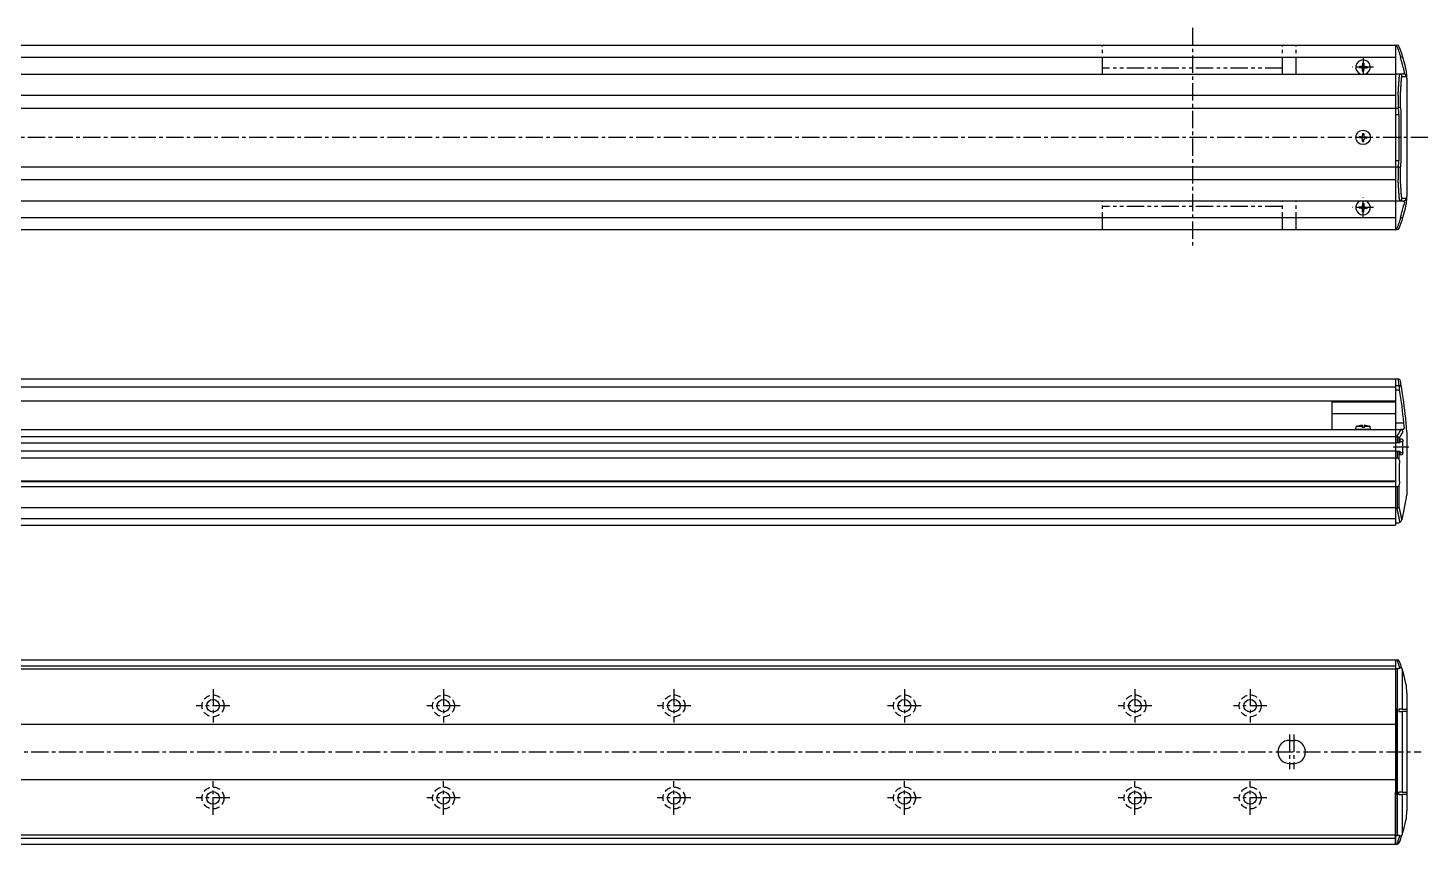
# Model space of a CAD drawing. Extents: x -241 to 1003, y 96 to 503.
# Drawn here: x 395 to 1003, y 149 to 503 of the extents above; entities that cross this region are included whole.
import ezdxf

# ---------------------------------------------------------------- set-up
doc = ezdxf.new("R2010")
doc.units = 0
for name, pattern in [('CENTER', [12, 7.5, -1.5, 1.5, -1.5]), ('CONTINOUS', [0]), ('DASHED', [4.5, 3, -1.5]), ('PHANTOM', [15, 7.5, -1.5, 1.5, -1.5, 1.5, -1.5])]:
    doc.linetypes.add(name, pattern=pattern)
doc.layers.get('0').update_dxf_attribs({"linetype": 'CONTINUOUS'})
doc.layers.add('CENTER', color=1, linetype='CENTER')

# ---------------------------------------------------------------- blocks, each defined once
blk = doc.blocks.new('DTL0004')
at = {"color": 0, "linetype": 'CONTINUOUS'}
for p, q in [((-3.15, 0), (-3.04, 1.3)), ((3.15, 0), (-3.15, 0)), ((-0.4, 1.3), (-3.04, 1.3)), ((-0.4, 1.89), (-0.4, 0.9)), ((0.4, 0.9), (-0.4, 0.9)), ((0.4, 1.89), (0.4, 0.9)), ((3.04, 1.3), (0.4, 1.3)), ((3.15, 0), (3.04, 1.3))]:
    blk.add_line(p, q, dxfattribs=at)
for start, end in [(92.87228, 112.35653), (67.64347, 87.12772)]:
    blk.add_arc((0, -6.08), 7.98, start, end, dxfattribs=at)
at = {"color": 0}
blk.add_point((0, 0), dxfattribs=at)
blk.add_point((0, 0), dxfattribs=at)

msp = doc.modelspace()

# ---------------------------------------------------------------- linework, layer by layer
at = {"color": 7, "linetype": 'CONTINOUS'}
for p, q in [((-67.56, 495.65), (988.44, 495.65)), ((988.44, 495.65), (988.44, 415.65)), ((988.44, 495.65), (989.03, 495.65)), ((989.22, 495.65), (989.03, 495.65)), ((189.44, 490.45), (988.44, 490.45)), ((972.69, 486.4), (972.69, 485.9)), ((973.44, 486.4), (972.69, 486.4)), ((974.19, 487.9), (974.19, 487.15)), ((974.19, 487.9), (974.69, 487.9)), ((974.69, 487.9), (974.69, 487.15)), ((975.44, 486.4), (976.19, 486.4)), ((976.19, 486.4), (976.19, 485.9)), ((990.83, 490.47), (990.69, 490.45)), ((991.83, 486.15), (992.04, 485.42)), ((993.02, 485.37), (992.81, 486.37)), ((-67.56, 483.15), (988.44, 483.15)), ((189.44, 483.15), (988.44, 483.15)), ((973.44, 485.9), (972.69, 485.9)), ((974.19, 484.4), (974.19, 485.15)), ((974.19, 484.4), (974.69, 484.4)), ((974.69, 484.4), (974.69, 485.15)), ((975.44, 485.9), (976.19, 485.9)), ((992.11, 483.15), (988.44, 483.15)), ((991.28, 482.15), (993.11, 482.15)), ((993.35, 483.26), (993.34, 483.28)), ((993.44, 481.3), (993.44, 430)), ((-67.56, 473.92), (988.44, 473.92)), ((989.62, 473.9), (989.63, 473.9)), ((989.63, 473.9), (989.63, 468.4)), ((-67.56, 468.38), (988.44, 468.38)), ((988.44, 468.4), (989.52, 468.4)), ((989.63, 468.4), (989.52, 468.4)), ((990.62, 468.99), (990.62, 473.72)), ((988.44, 465.65), (989.96, 465.65)), ((989.96, 465.65), (989.96, 445.65)), ((990.94, 445.65), (990.94, 465.65)), ((972.69, 455.9), (972.69, 455.4)), ((973.44, 455.9), (972.69, 455.9)), ((974.19, 457.4), (974.19, 456.65)), ((974.19, 457.4), (974.69, 457.4)), ((974.69, 457.4), (974.69, 456.65)), ((975.44, 455.9), (976.19, 455.9)), ((976.19, 455.9), (976.19, 455.4)), ((973.44, 455.4), (972.69, 455.4)), ((974.19, 453.9), (974.19, 454.65)), ((974.19, 453.9), (974.69, 453.9)), ((974.69, 453.9), (974.69, 454.65)), ((975.44, 455.4), (976.19, 455.4)), ((988.44, 445.65), (989.96, 445.65)), ((-67.56, 442.92), (988.44, 442.92)), ((-67.56, 437.38), (988.44, 437.38)), ((988.44, 442.9), (989.52, 442.9)), ((989.52, 442.9), (989.63, 442.89)), ((989.63, 437.4), (989.62, 437.4)), ((989.63, 442.89), (989.63, 437.4)), ((990.62, 437.57), (990.62, 442.31)), ((-67.56, 428.15), (988.44, 428.15)), ((189.44, 428.15), (988.44, 428.15)), ((972.69, 425.4), (972.69, 424.9)), ((973.44, 425.4), (972.69, 425.4)), ((974.19, 426.9), (974.19, 426.15)), ((974.19, 426.9), (974.69, 426.9)), ((974.69, 426.9), (974.69, 426.15)), ((975.44, 425.4), (976.19, 425.4)), ((976.19, 425.4), (976.19, 424.9)), ((988.44, 428.15), (992.11, 428.15)), ((993.11, 429.15), (991.28, 429.15)), ((991.83, 425.15), (992.04, 425.88)), ((992.81, 424.93), (993.02, 425.92)), ((993.34, 428.02), (993.35, 428.03)), ((189.44, 420.85), (988.44, 420.85)), ((973.44, 424.9), (972.69, 424.9)), ((974.19, 423.4), (974.19, 424.15)), ((974.19, 423.4), (974.69, 423.4)), ((974.69, 423.4), (974.69, 424.15)), ((975.44, 424.9), (976.19, 424.9)), ((990.83, 420.83), (990.69, 420.84)), ((-67.56, 415.65), (988.44, 415.65)), ((988.44, 415.65), (989.03, 415.65)), ((989.03, 415.65), (989.22, 415.65)), ((189.44, 350.76), (988.44, 350.76)), ((189.44, 347.4), (988.44, 347.4)), ((988.44, 350.76), (988.44, 288.26)), ((988.44, 350.76), (988.44, 341.26)), ((988.44, 350.76), (989.62, 350.76)), ((988.44, 350.76), (988.44, 341.26)), ((988.44, 347.87), (990.14, 347.87)), ((989.63, 350.76), (989.62, 350.76)), ((189.44, 341.26), (988.44, 341.26)), ((960.94, 341.26), (960.94, 328.76)), ((960.94, 340.79), (988.44, 340.79)), ((988.44, 345.99), (990.29, 345.99)), ((960.94, 335.8), (988.44, 335.8)), ((-67.56, 328.76), (988.44, 328.76)), ((988.44, 331.76), (992.11, 331.76)), ((988.44, 328.76), (990.69, 328.76)), ((988.44, 328.76), (988.44, 287.26)), ((991.83, 328.76), (990.69, 328.76)), ((990.69, 328.76), (990.83, 328.75)), ((992.04, 328.85), (991.83, 328.76)), ((993.34, 329.08), (993.35, 329.06)), ((-67.56, 325.76), (988.44, 325.76)), ((-67.56, 323.01), (988.44, 323.01)), ((988.44, 325.76), (989.03, 325.76)), ((988.44, 323.16), (990.41, 323.16)), ((989.03, 325.76), (989.22, 325.74)), ((989.22, 325.74), (989.22, 323.16)), ((990.16, 323.16), (990.16, 325.18)), ((991.36, 324.61), (990.41, 324.61)), ((990.41, 324.61), (990.41, 323.16)), ((990.41, 323.61), (991.67, 323.61)), ((991.67, 318.91), (991.67, 323.61)), ((993.44, 327.76), (993.44, 300.26)), ((-67.56, 319.51), (988.44, 319.51)), ((-67.56, 316.49), (988.44, 316.49)), ((988.44, 319.36), (990.41, 319.36)), ((988.44, 316.49), (989.22, 316.49)), ((989.22, 319.36), (989.22, 316.49)), ((990.16, 315.69), (990.16, 319.36)), ((990.41, 319.36), (990.41, 317.91)), ((990.41, 318.91), (991.67, 318.91)), ((990.41, 317.91), (991.36, 317.91)), ((990.3, 306.26), (990.3, 314.26)), ((-67.56, 306.56), (988.44, 306.56)), ((-67.56, 306.26), (988.44, 306.26)), ((-67.56, 304.02), (988.44, 304.02)), ((988.44, 304.02), (989.22, 304.02)), ((989.22, 304.02), (989.22, 294.76)), ((990.16, 295.03), (990.16, 304.82)), ((-67.56, 295.03), (988.44, 295.03)), ((988.44, 294.76), (989.17, 294.76)), ((989.22, 294.76), (989.17, 294.76)), ((-67.56, 290.26), (988.44, 290.26)), ((-67.56, 287.26), (988.44, 287.26)), ((988.44, 288.26), (989.39, 288.26)), ((991.33, 289.79), (991.29, 289.65)), ((-67.56, 228.86), (988.44, 228.86)), ((-67.56, 226.27), (988.44, 226.27)), ((-67.56, 224.86), (988.44, 224.86)), ((988.44, 228.86), (988.44, 148.86)), ((988.44, 228.86), (988.44, 206.42)), ((988.44, 228.86), (989.17, 228.86)), ((988.44, 225.11), (989.39, 225.11)), ((989.17, 228.86), (989.22, 228.86)), ((989.39, 152.62), (989.39, 225.11)), ((991.29, 225.07), (991.33, 224.95)), ((991.33, 224.95), (991.33, 207.36)), ((993.44, 214.52), (993.44, 163.21)), ((988.89, 207.36), (988.44, 207.36)), ((988.89, 207.36), (988.89, 170.36)), ((991.33, 207.36), (989.94, 207.36)), ((989.94, 207.36), (989.94, 206.36)), ((991.33, 207.36), (993.27, 207.36)), ((993.27, 207.36), (993.44, 207.31)), ((-67.56, 200.86), (988.44, 200.86)), ((988.44, 206.42), (988.89, 206.41)), ((989.94, 206.36), (991.33, 206.36)), ((991.33, 206.36), (991.33, 171.36)), ((993.27, 206.36), (991.33, 206.36)), ((993.44, 206.3), (993.27, 206.36)), ((942.44, 193.86), (944.44, 193.86)), ((942.44, 183.86), (944.44, 183.86)), ((-67.56, 176.86), (988.44, 176.86)), ((988.89, 171.32), (988.44, 171.31)), ((988.44, 148.86), (988.44, 171.31)), ((988.89, 170.36), (988.44, 170.36)), ((991.33, 171.36), (989.94, 171.36)), ((989.94, 170.36), (989.94, 171.36)), ((989.94, 170.36), (991.33, 170.36)), ((991.33, 171.36), (993.27, 171.36)), ((991.33, 170.36), (991.33, 152.78)), ((993.27, 170.36), (991.33, 170.36)), ((993.27, 171.36), (993.44, 171.43)), ((993.44, 170.42), (993.27, 170.36)), ((-67.56, 152.86), (988.44, 152.86)), ((988.44, 152.62), (989.39, 152.62)), ((991.33, 152.78), (991.29, 152.66)), ((-67.56, 151.46), (988.44, 151.46)), ((-67.56, 148.86), (988.44, 148.86)), ((988.44, 148.86), (989.17, 148.86)), ((989.22, 148.86), (989.17, 148.86))]:
    msp.add_line(p, q, dxfattribs=at)
at = {"color": 3, "linetype": 'PHANTOM'}
for p, q in [((861.44, 483.15), (861.44, 495.65)), ((939.44, 483.15), (939.44, 495.65)), ((945.44, 483.15), (945.44, 495.65)), ((939.44, 485.65), (861.44, 485.65)), ((861.44, 415.65), (861.44, 428.15)), ((939.44, 425.65), (861.44, 425.65)), ((939.44, 415.65), (939.44, 428.15)), ((945.44, 415.65), (945.44, 428.15))]:
    msp.add_line(p, q, dxfattribs=at)
at = {"color": 7, "linetype": 'CONTINOUS'}
for points in [[(991.73, 490.47), (991.72, 490.48), (991.71, 490.5), (991.6, 490.55), (991.41, 490.56), (991.14, 490.54), (990.83, 490.47)], [(992.34, 483.95), (992.25, 484.51), (992.04, 485.42)], [(992.34, 427.34), (992.25, 426.79), (992.04, 425.88)], [(991.73, 420.82), (991.72, 420.82), (991.71, 420.8), (991.6, 420.75), (991.41, 420.73), (991.14, 420.76), (990.83, 420.83)], [(990.29, 345.99), (990.26, 346.42), (990.21, 347.04), (990.16, 347.54), (990.14, 347.87)], [(992.04, 328.85), (992.25, 329.24), (992.34, 329.71)], [(991.36, 324.61), (991.37, 324.61), (991.47, 324.54), (991.56, 324.37), (991.63, 324.13), (991.66, 323.83), (991.67, 323.61)], [(991.67, 318.91), (991.67, 318.81), (991.64, 318.49), (991.58, 318.2), (991.49, 318), (991.38, 317.91), (991.36, 317.91)], [(990.16, 315.69), (990.24, 315.2), (990.3, 314.26)], [(990.3, 306.26), (990.28, 305.71), (990.16, 304.82)], [(991.33, 289.79), (992.25, 293.88), (993.02, 297.84)], [(991.29, 225.07), (991.24, 225.17), (991.1, 225.3), (990.84, 225.36), (990.45, 225.29)], [(993.02, 218.59), (992.25, 221.86), (991.33, 224.95)], [(991.33, 152.78), (992.25, 155.87), (993.02, 159.14)], [(990.45, 152.44), (990.66, 152.38), (990.96, 152.38), (991.19, 152.49), (991.29, 152.66)]]:
    msp.add_lwpolyline(points, dxfattribs=at)
for points in [[(989.62, 473.9, 0), (989.63, 473.96, 0), (989.63, 474.02, 0), (989.63, 474.08, 0), (989.64, 474.15, 0), (989.64, 474.21, 0), (989.65, 474.27, 0), (989.65, 474.33, 0), (989.66, 474.39, 0), (989.66, 474.46, 0), (989.66, 474.52, 0), (989.67, 474.58, 0), (989.67, 474.64, 0), (989.68, 474.7, 0), (989.68, 474.76, 0), (989.68, 474.83, 0), (989.69, 474.89, 0), (989.69, 474.95, 0), (989.7, 475.01, 0), (989.7, 475.07, 0), (989.71, 475.14, 0), (989.71, 475.2, 0), (989.71, 475.26, 0), (989.72, 475.32, 0), (989.72, 475.38, 0), (989.73, 475.45, 0), (989.73, 475.51, 0), (989.74, 475.57, 0), (989.74, 475.63, 0), (989.74, 475.69, 0), (989.75, 475.76, 0), (989.75, 475.82, 0), (989.75, 475.88, 0), (989.76, 475.94, 0), (989.76, 476, 0), (989.77, 476.07, 0), (989.77, 476.13, 0), (989.77, 476.19, 0), (989.78, 476.25, 0), (989.78, 476.31, 0), (989.79, 476.38, 0), (989.79, 476.44, 0), (989.8, 476.5, 0), (989.8, 476.56, 0), (989.8, 476.62, 0), (989.81, 476.68, 0), (989.81, 476.75, 0), (989.82, 476.81, 0), (989.82, 476.87, 0), (989.82, 476.93, 0), (989.83, 477, 0), (989.83, 477.06, 0), (989.84, 477.12, 0), (989.84, 477.18, 0), (989.84, 477.24, 0), (989.85, 477.31, 0), (989.85, 477.37, 0), (989.86, 477.43, 0), (989.86, 477.49, 0), (989.86, 477.55, 0), (989.87, 477.62, 0), (989.87, 477.68, 0), (989.88, 477.74, 0), (989.88, 477.8, 0), (989.88, 477.86, 0), (989.89, 477.93, 0), (989.89, 477.99, 0), (989.9, 478.05, 0), (989.9, 478.11, 0), (989.9, 478.17, 0), (989.91, 478.24, 0), (989.91, 478.3, 0), (989.92, 478.36, 0), (989.92, 478.42, 0), (989.92, 478.48, 0), (989.93, 478.54, 0), (989.93, 478.61, 0), (989.94, 478.67, 0), (989.94, 478.73, 0), (989.94, 478.79, 0), (989.95, 478.85, 0), (989.95, 478.92, 0), (989.96, 478.98, 0), (989.96, 479.04, 0), (989.96, 479.1, 0), (989.97, 479.17, 0), (989.97, 479.23, 0), (989.98, 479.29, 0), (989.98, 479.35, 0), (989.98, 479.41, 0), (989.99, 479.48, 0), (989.99, 479.54, 0), (990, 479.6, 0), (990, 479.66, 0), (990, 479.72, 0), (990.01, 479.79, 0), (990.01, 479.85, 0), (990.02, 479.91, 0), (990.02, 479.97, 0), (990.02, 480.03, 0), (990.03, 480.1, 0), (990.03, 480.16, 0), (990.03, 480.22, 0), (990.04, 480.28, 0), (990.04, 480.34, 0), (990.05, 480.4, 0), (990.05, 480.47, 0), (990.05, 480.53, 0), (990.06, 480.59, 0), (990.06, 480.65, 0), (990.07, 480.72, 0), (990.07, 480.78, 0), (990.07, 480.84, 0), (990.08, 480.9, 0), (990.08, 480.96, 0), (990.09, 481.03, 0), (990.09, 481.09, 0), (990.09, 481.15, 0), (990.1, 481.21, 0), (990.1, 481.27, 0), (990.1, 481.34, 0), (990.11, 481.4, 0), (990.11, 481.46, 0), (990.12, 481.52, 0), (990.12, 481.58, 0), (990.12, 481.65, 0), (990.13, 481.71, 0), (990.13, 481.77, 0), (990.13, 481.83, 0)], [(990.62, 473.72, 0), (990.62, 473.78, 0), (990.63, 473.84, 0), (990.63, 473.9, 0), (990.63, 473.96, 0), (990.64, 474.02, 0), (990.64, 474.09, 0), (990.65, 474.15, 0), (990.65, 474.21, 0), (990.65, 474.27, 0), (990.66, 474.33, 0), (990.66, 474.39, 0), (990.67, 474.45, 0), (990.67, 474.51, 0), (990.67, 474.57, 0), (990.68, 474.63, 0), (990.68, 474.69, 0), (990.69, 474.75, 0), (990.69, 474.81, 0), (990.7, 474.87, 0), (990.7, 474.93, 0), (990.7, 475, 0), (990.71, 475.06, 0), (990.71, 475.12, 0), (990.71, 475.18, 0), (990.72, 475.24, 0), (990.72, 475.3, 0), (990.73, 475.36, 0), (990.73, 475.42, 0), (990.74, 475.48, 0), (990.74, 475.54, 0), (990.74, 475.6, 0), (990.75, 475.66, 0), (990.75, 475.72, 0), (990.75, 475.78, 0), (990.76, 475.84, 0), (990.76, 475.9, 0), (990.77, 475.97, 0), (990.77, 476.03, 0), (990.77, 476.09, 0), (990.78, 476.15, 0), (990.78, 476.21, 0), (990.79, 476.27, 0), (990.79, 476.33, 0), (990.79, 476.39, 0), (990.8, 476.45, 0), (990.8, 476.51, 0), (990.81, 476.57, 0), (990.81, 476.63, 0), (990.82, 476.69, 0), (990.82, 476.75, 0), (990.82, 476.81, 0), (990.83, 476.88, 0), (990.83, 476.94, 0), (990.84, 477, 0), (990.84, 477.06, 0), (990.84, 477.12, 0), (990.85, 477.18, 0), (990.85, 477.24, 0), (990.85, 477.3, 0), (990.86, 477.36, 0), (990.86, 477.42, 0), (990.87, 477.48, 0), (990.87, 477.54, 0), (990.87, 477.6, 0), (990.88, 477.66, 0), (990.88, 477.73, 0), (990.89, 477.79, 0), (990.89, 477.85, 0), (990.89, 477.91, 0), (990.9, 477.97, 0), (990.9, 478.03, 0), (990.91, 478.09, 0), (990.91, 478.15, 0), (990.91, 478.21, 0), (990.92, 478.27, 0), (990.92, 478.33, 0), (990.92, 478.39, 0), (990.93, 478.45, 0), (990.93, 478.51, 0), (990.94, 478.57, 0), (990.94, 478.64, 0), (990.95, 478.7, 0), (990.95, 478.76, 0), (990.95, 478.82, 0), (990.96, 478.88, 0), (990.96, 478.94, 0), (990.96, 479, 0), (990.97, 479.06, 0), (990.97, 479.12, 0), (990.98, 479.18, 0), (990.98, 479.24, 0), (990.98, 479.3, 0), (990.99, 479.36, 0), (990.99, 479.42, 0), (991, 479.49, 0), (991, 479.55, 0), (991, 479.61, 0), (991.01, 479.67, 0), (991.01, 479.73, 0), (991.01, 479.79, 0), (991.02, 479.85, 0), (991.02, 479.91, 0), (991.03, 479.97, 0), (991.03, 480.03, 0), (991.03, 480.09, 0), (991.04, 480.15, 0), (991.04, 480.21, 0), (991.04, 480.27, 0), (991.05, 480.34, 0), (991.05, 480.4, 0), (991.06, 480.46, 0), (991.06, 480.52, 0), (991.06, 480.58, 0), (991.07, 480.64, 0), (991.07, 480.7, 0), (991.08, 480.76, 0), (991.08, 480.82, 0), (991.08, 480.88, 0), (991.09, 480.94, 0), (991.09, 481, 0), (991.09, 481.06, 0), (991.1, 481.13, 0), (991.1, 481.19, 0), (991.11, 481.25, 0), (991.11, 481.31, 0), (991.11, 481.37, 0), (991.12, 481.43, 0), (991.12, 481.49, 0)], [(990.13, 429.46, 0), (990.13, 429.53, 0), (990.13, 429.59, 0), (990.12, 429.65, 0), (990.12, 429.71, 0), (990.12, 429.77, 0), (990.11, 429.84, 0), (990.11, 429.9, 0), (990.1, 429.96, 0), (990.1, 430.02, 0), (990.1, 430.08, 0), (990.09, 430.15, 0), (990.09, 430.21, 0), (990.09, 430.27, 0), (990.08, 430.33, 0), (990.08, 430.39, 0), (990.07, 430.46, 0), (990.07, 430.52, 0), (990.07, 430.58, 0), (990.06, 430.64, 0), (990.06, 430.7, 0), (990.05, 430.77, 0), (990.05, 430.83, 0), (990.05, 430.89, 0), (990.04, 430.95, 0), (990.04, 431.02, 0), (990.03, 431.08, 0), (990.03, 431.14, 0), (990.03, 431.2, 0), (990.02, 431.26, 0), (990.02, 431.33, 0), (990.02, 431.39, 0), (990.01, 431.45, 0), (990.01, 431.51, 0), (990, 431.57, 0), (990, 431.64, 0), (990, 431.7, 0), (989.99, 431.76, 0), (989.99, 431.82, 0), (989.98, 431.88, 0), (989.98, 431.95, 0), (989.98, 432.01, 0), (989.97, 432.07, 0), (989.97, 432.13, 0), (989.96, 432.19, 0), (989.96, 432.26, 0), (989.96, 432.32, 0), (989.95, 432.38, 0), (989.95, 432.44, 0), (989.94, 432.5, 0), (989.94, 432.57, 0), (989.94, 432.63, 0), (989.93, 432.69, 0), (989.93, 432.75, 0), (989.92, 432.81, 0), (989.92, 432.88, 0), (989.92, 432.94, 0), (989.91, 433, 0), (989.91, 433.06, 0), (989.9, 433.12, 0), (989.9, 433.19, 0), (989.9, 433.25, 0), (989.89, 433.31, 0), (989.89, 433.37, 0), (989.88, 433.43, 0), (989.88, 433.5, 0), (989.88, 433.56, 0), (989.87, 433.62, 0), (989.87, 433.68, 0), (989.86, 433.74, 0), (989.86, 433.81, 0), (989.86, 433.87, 0), (989.85, 433.93, 0), (989.85, 433.99, 0), (989.84, 434.05, 0), (989.84, 434.12, 0), (989.84, 434.18, 0), (989.83, 434.24, 0), (989.83, 434.3, 0), (989.82, 434.36, 0), (989.82, 434.43, 0), (989.82, 434.49, 0), (989.81, 434.55, 0), (989.81, 434.61, 0), (989.8, 434.67, 0), (989.8, 434.74, 0), (989.8, 434.8, 0), (989.79, 434.86, 0), (989.79, 434.92, 0), (989.78, 434.98, 0), (989.78, 435.05, 0), (989.77, 435.11, 0), (989.77, 435.17, 0), (989.77, 435.23, 0), (989.76, 435.29, 0), (989.76, 435.36, 0), (989.75, 435.42, 0), (989.75, 435.48, 0), (989.75, 435.54, 0), (989.74, 435.6, 0), (989.74, 435.67, 0), (989.74, 435.73, 0), (989.73, 435.79, 0), (989.73, 435.85, 0), (989.72, 435.91, 0), (989.72, 435.97, 0), (989.71, 436.04, 0), (989.71, 436.1, 0), (989.71, 436.16, 0), (989.7, 436.22, 0), (989.7, 436.28, 0), (989.69, 436.35, 0), (989.69, 436.41, 0), (989.68, 436.47, 0), (989.68, 436.53, 0), (989.68, 436.59, 0), (989.67, 436.66, 0), (989.67, 436.72, 0), (989.66, 436.78, 0), (989.66, 436.84, 0), (989.66, 436.9, 0), (989.65, 436.96, 0), (989.65, 437.03, 0), (989.64, 437.09, 0), (989.64, 437.15, 0), (989.63, 437.21, 0), (989.63, 437.27, 0), (989.63, 437.34, 0), (989.62, 437.4, 0)], [(991.12, 429.81, 0), (991.12, 429.87, 0), (991.11, 429.93, 0), (991.11, 429.99, 0), (991.11, 430.05, 0), (991.1, 430.11, 0), (991.1, 430.17, 0), (991.09, 430.23, 0), (991.09, 430.29, 0), (991.09, 430.35, 0), (991.08, 430.41, 0), (991.08, 430.48, 0), (991.08, 430.54, 0), (991.07, 430.6, 0), (991.07, 430.66, 0), (991.06, 430.72, 0), (991.06, 430.78, 0), (991.06, 430.84, 0), (991.05, 430.9, 0), (991.05, 430.96, 0), (991.04, 431.02, 0), (991.04, 431.08, 0), (991.04, 431.14, 0), (991.03, 431.2, 0), (991.03, 431.26, 0), (991.03, 431.32, 0), (991.02, 431.39, 0), (991.02, 431.45, 0), (991.01, 431.51, 0), (991.01, 431.57, 0), (991.01, 431.63, 0), (991, 431.69, 0), (991, 431.75, 0), (991, 431.81, 0), (990.99, 431.87, 0), (990.99, 431.93, 0), (990.98, 431.99, 0), (990.98, 432.05, 0), (990.98, 432.12, 0), (990.97, 432.18, 0), (990.97, 432.24, 0), (990.96, 432.3, 0), (990.96, 432.36, 0), (990.96, 432.42, 0), (990.95, 432.48, 0), (990.95, 432.54, 0), (990.95, 432.6, 0), (990.94, 432.66, 0), (990.94, 432.72, 0), (990.93, 432.78, 0), (990.93, 432.84, 0), (990.92, 432.9, 0), (990.92, 432.96, 0), (990.92, 433.02, 0), (990.91, 433.09, 0), (990.91, 433.15, 0), (990.91, 433.21, 0), (990.9, 433.27, 0), (990.9, 433.33, 0), (990.89, 433.39, 0), (990.89, 433.45, 0), (990.89, 433.51, 0), (990.88, 433.57, 0), (990.88, 433.63, 0), (990.87, 433.69, 0), (990.87, 433.75, 0), (990.87, 433.81, 0), (990.86, 433.88, 0), (990.86, 433.94, 0), (990.85, 434, 0), (990.85, 434.06, 0), (990.85, 434.12, 0), (990.84, 434.18, 0), (990.84, 434.24, 0), (990.84, 434.3, 0), (990.83, 434.36, 0), (990.83, 434.42, 0), (990.82, 434.48, 0), (990.82, 434.54, 0), (990.82, 434.6, 0), (990.81, 434.66, 0), (990.81, 434.73, 0), (990.8, 434.79, 0), (990.8, 434.85, 0), (990.79, 434.91, 0), (990.79, 434.97, 0), (990.79, 435.03, 0), (990.78, 435.09, 0), (990.78, 435.15, 0), (990.77, 435.21, 0), (990.77, 435.27, 0), (990.77, 435.33, 0), (990.76, 435.39, 0), (990.76, 435.45, 0), (990.75, 435.51, 0), (990.75, 435.57, 0), (990.75, 435.63, 0), (990.74, 435.69, 0), (990.74, 435.76, 0), (990.74, 435.82, 0), (990.73, 435.88, 0), (990.73, 435.94, 0), (990.72, 436, 0), (990.72, 436.06, 0), (990.71, 436.12, 0), (990.71, 436.18, 0), (990.71, 436.24, 0), (990.7, 436.3, 0), (990.7, 436.36, 0), (990.7, 436.42, 0), (990.69, 436.48, 0), (990.69, 436.54, 0), (990.68, 436.61, 0), (990.68, 436.66, 0), (990.67, 436.73, 0), (990.67, 436.79, 0), (990.67, 436.85, 0), (990.66, 436.91, 0), (990.66, 436.97, 0), (990.65, 437.03, 0), (990.65, 437.09, 0), (990.65, 437.15, 0), (990.64, 437.21, 0), (990.64, 437.27, 0), (990.63, 437.33, 0), (990.63, 437.39, 0), (990.63, 437.45, 0), (990.62, 437.51, 0), (990.62, 437.57, 0)], [(989.03, 325.76, 0), (989.04, 325.78, 0), (989.06, 325.8, 0), (989.07, 325.83, 0), (989.09, 325.85, 0), (989.11, 325.87, 0), (989.12, 325.89, 0), (989.14, 325.92, 0), (989.15, 325.94, 0), (989.17, 325.96, 0), (989.18, 325.99, 0), (989.2, 326.01, 0), (989.22, 326.03, 0), (989.23, 326.06, 0), (989.25, 326.08, 0), (989.26, 326.1, 0), (989.28, 326.13, 0), (989.29, 326.15, 0), (989.31, 326.17, 0), (989.33, 326.19, 0), (989.34, 326.22, 0), (989.36, 326.24, 0), (989.37, 326.26, 0), (989.39, 326.29, 0), (989.4, 326.31, 0), (989.42, 326.33, 0), (989.43, 326.36, 0), (989.45, 326.38, 0), (989.46, 326.4, 0), (989.48, 326.43, 0), (989.49, 326.45, 0), (989.51, 326.47, 0), (989.52, 326.5, 0), (989.54, 326.52, 0), (989.55, 326.54, 0), (989.57, 326.56, 0), (989.58, 326.59, 0), (989.6, 326.61, 0), (989.61, 326.63, 0), (989.63, 326.66, 0), (989.64, 326.68, 0), (989.66, 326.7, 0), (989.67, 326.73, 0), (989.69, 326.75, 0), (989.7, 326.77, 0), (989.72, 326.8, 0), (989.73, 326.82, 0), (989.75, 326.84, 0), (989.76, 326.87, 0), (989.77, 326.89, 0), (989.79, 326.91, 0), (989.8, 326.94, 0), (989.82, 326.96, 0), (989.83, 326.98, 0), (989.85, 327.01, 0), (989.86, 327.03, 0), (989.88, 327.05, 0), (989.89, 327.08, 0), (989.9, 327.1, 0), (989.92, 327.12, 0), (989.93, 327.15, 0), (989.95, 327.17, 0), (989.96, 327.19, 0), (989.98, 327.22, 0), (989.99, 327.24, 0), (990, 327.26, 0), (990.02, 327.29, 0), (990.03, 327.31, 0), (990.05, 327.33, 0), (990.06, 327.36, 0), (990.07, 327.38, 0), (990.09, 327.4, 0), (990.1, 327.43, 0), (990.11, 327.45, 0), (990.13, 327.47, 0), (990.14, 327.5, 0), (990.16, 327.52, 0), (990.17, 327.54, 0), (990.18, 327.57, 0), (990.2, 327.59, 0), (990.21, 327.62, 0), (990.23, 327.64, 0), (990.24, 327.66, 0), (990.25, 327.69, 0), (990.27, 327.71, 0), (990.28, 327.73, 0), (990.29, 327.76, 0), (990.31, 327.78, 0), (990.32, 327.8, 0), (990.33, 327.83, 0), (990.35, 327.85, 0), (990.36, 327.87, 0), (990.37, 327.9, 0), (990.39, 327.92, 0), (990.4, 327.94, 0), (990.41, 327.97, 0), (990.43, 327.99, 0), (990.44, 328.01, 0), (990.45, 328.04, 0), (990.47, 328.06, 0), (990.48, 328.08, 0), (990.49, 328.11, 0), (990.51, 328.13, 0), (990.52, 328.16, 0), (990.53, 328.18, 0), (990.54, 328.2, 0), (990.56, 328.23, 0), (990.57, 328.25, 0), (990.58, 328.27, 0), (990.6, 328.3, 0), (990.61, 328.32, 0), (990.62, 328.35, 0), (990.63, 328.37, 0), (990.65, 328.39, 0), (990.66, 328.42, 0), (990.67, 328.44, 0), (990.68, 328.46, 0), (990.7, 328.49, 0), (990.71, 328.51, 0), (990.72, 328.53, 0), (990.73, 328.56, 0), (990.75, 328.58, 0), (990.76, 328.61, 0), (990.77, 328.63, 0), (990.78, 328.65, 0), (990.8, 328.68, 0), (990.81, 328.7, 0), (990.82, 328.72, 0), (990.83, 328.75, 0)], [(990.16, 325.18, 0), (990.17, 325.2, 0), (990.18, 325.22, 0), (990.2, 325.24, 0), (990.21, 325.26, 0), (990.22, 325.28, 0), (990.24, 325.3, 0), (990.25, 325.32, 0), (990.26, 325.34, 0), (990.28, 325.36, 0), (990.29, 325.38, 0), (990.3, 325.4, 0), (990.32, 325.42, 0), (990.33, 325.44, 0), (990.35, 325.46, 0), (990.36, 325.48, 0), (990.37, 325.5, 0), (990.39, 325.52, 0), (990.4, 325.54, 0), (990.41, 325.56, 0), (990.42, 325.58, 0), (990.44, 325.6, 0), (990.45, 325.62, 0), (990.46, 325.64, 0), (990.48, 325.66, 0), (990.49, 325.68, 0), (990.5, 325.7, 0), (990.52, 325.72, 0), (990.53, 325.74, 0), (990.54, 325.76, 0), (990.56, 325.78, 0), (990.57, 325.8, 0), (990.58, 325.82, 0), (990.6, 325.84, 0), (990.61, 325.86, 0), (990.62, 325.88, 0), (990.63, 325.9, 0), (990.65, 325.92, 0), (990.66, 325.94, 0), (990.67, 325.96, 0), (990.68, 325.98, 0), (990.7, 326, 0), (990.71, 326.02, 0), (990.72, 326.04, 0), (990.74, 326.06, 0), (990.75, 326.08, 0), (990.76, 326.1, 0), (990.77, 326.12, 0), (990.79, 326.14, 0), (990.8, 326.16, 0), (990.81, 326.18, 0), (990.83, 326.2, 0), (990.84, 326.22, 0), (990.85, 326.24, 0), (990.86, 326.26, 0), (990.87, 326.28, 0), (990.89, 326.3, 0), (990.9, 326.32, 0), (990.91, 326.34, 0), (990.92, 326.36, 0), (990.94, 326.38, 0), (990.95, 326.4, 0), (990.96, 326.42, 0), (990.97, 326.44, 0), (990.99, 326.46, 0), (991, 326.48, 0), (991.01, 326.5, 0), (991.02, 326.52, 0), (991.03, 326.54, 0), (991.05, 326.56, 0), (991.06, 326.58, 0), (991.07, 326.6, 0), (991.08, 326.62, 0), (991.1, 326.64, 0), (991.11, 326.66, 0), (991.12, 326.68, 0), (991.13, 326.7, 0), (991.14, 326.72, 0), (991.16, 326.74, 0), (991.17, 326.76, 0), (991.18, 326.78, 0), (991.19, 326.8, 0), (991.2, 326.82, 0), (991.22, 326.84, 0), (991.23, 326.86, 0), (991.24, 326.88, 0), (991.25, 326.9, 0), (991.26, 326.92, 0), (991.27, 326.94, 0), (991.29, 326.96, 0), (991.3, 326.99, 0), (991.31, 327, 0), (991.32, 327.03, 0), (991.33, 327.05, 0), (991.34, 327.07, 0), (991.36, 327.09, 0), (991.37, 327.11, 0), (991.38, 327.13, 0), (991.39, 327.15, 0), (991.4, 327.17, 0), (991.41, 327.19, 0), (991.42, 327.21, 0), (991.44, 327.23, 0), (991.45, 327.25, 0), (991.46, 327.27, 0), (991.47, 327.29, 0), (991.48, 327.31, 0), (991.49, 327.33, 0), (991.5, 327.35, 0), (991.52, 327.37, 0), (991.53, 327.39, 0), (991.54, 327.41, 0), (991.55, 327.43, 0), (991.56, 327.45, 0), (991.57, 327.47, 0), (991.58, 327.49, 0), (991.59, 327.51, 0), (991.61, 327.53, 0), (991.62, 327.55, 0), (991.63, 327.57, 0), (991.64, 327.59, 0), (991.65, 327.62, 0), (991.66, 327.63, 0), (991.67, 327.66, 0), (991.68, 327.68, 0), (991.69, 327.7, 0), (991.7, 327.72, 0), (991.72, 327.74, 0), (991.73, 327.76, 0)], [(990.45, 288.56, 0), (990.44, 288.61, 0), (990.43, 288.66, 0), (990.42, 288.71, 0), (990.41, 288.76, 0), (990.4, 288.81, 0), (990.39, 288.86, 0), (990.39, 288.91, 0), (990.38, 288.95, 0), (990.37, 289, 0), (990.36, 289.05, 0), (990.35, 289.1, 0), (990.34, 289.15, 0), (990.33, 289.2, 0), (990.32, 289.25, 0), (990.31, 289.3, 0), (990.3, 289.35, 0), (990.29, 289.39, 0), (990.28, 289.44, 0), (990.27, 289.49, 0), (990.26, 289.54, 0), (990.26, 289.59, 0), (990.25, 289.64, 0), (990.24, 289.69, 0), (990.23, 289.74, 0), (990.22, 289.79, 0), (990.21, 289.83, 0), (990.2, 289.88, 0), (990.19, 289.93, 0), (990.18, 289.98, 0), (990.17, 290.03, 0), (990.16, 290.08, 0), (990.15, 290.13, 0), (990.14, 290.17, 0), (990.13, 290.22, 0), (990.12, 290.27, 0), (990.11, 290.32, 0), (990.1, 290.37, 0), (990.09, 290.42, 0), (990.09, 290.47, 0), (990.08, 290.51, 0), (990.07, 290.56, 0), (990.06, 290.61, 0), (990.05, 290.66, 0), (990.04, 290.71, 0), (990.03, 290.76, 0), (990.02, 290.81, 0), (990.01, 290.86, 0), (990, 290.9, 0), (989.99, 290.95, 0), (989.98, 291, 0), (989.97, 291.05, 0), (989.96, 291.1, 0), (989.95, 291.15, 0), (989.94, 291.19, 0), (989.93, 291.24, 0), (989.92, 291.29, 0), (989.91, 291.34, 0), (989.9, 291.39, 0), (989.89, 291.44, 0), (989.88, 291.49, 0), (989.87, 291.53, 0), (989.86, 291.58, 0), (989.85, 291.63, 0), (989.84, 291.68, 0), (989.83, 291.73, 0), (989.82, 291.77, 0), (989.81, 291.82, 0), (989.8, 291.87, 0), (989.79, 291.92, 0), (989.78, 291.97, 0), (989.77, 292.02, 0), (989.76, 292.06, 0), (989.75, 292.11, 0), (989.74, 292.16, 0), (989.73, 292.21, 0), (989.72, 292.26, 0), (989.71, 292.31, 0), (989.7, 292.36, 0), (989.69, 292.4, 0), (989.68, 292.45, 0), (989.67, 292.5, 0), (989.66, 292.55, 0), (989.65, 292.6, 0), (989.64, 292.64, 0), (989.63, 292.69, 0), (989.62, 292.74, 0), (989.61, 292.79, 0), (989.6, 292.84, 0), (989.59, 292.89, 0), (989.58, 292.93, 0), (989.56, 292.98, 0), (989.55, 293.03, 0), (989.54, 293.08, 0), (989.53, 293.13, 0), (989.52, 293.18, 0), (989.51, 293.22, 0), (989.5, 293.27, 0), (989.49, 293.32, 0), (989.48, 293.37, 0), (989.47, 293.42, 0), (989.46, 293.46, 0), (989.45, 293.51, 0), (989.44, 293.56, 0), (989.43, 293.61, 0), (989.42, 293.65, 0), (989.41, 293.7, 0), (989.4, 293.75, 0), (989.39, 293.8, 0), (989.38, 293.85, 0), (989.37, 293.89, 0), (989.36, 293.94, 0), (989.34, 293.99, 0), (989.33, 294.04, 0), (989.32, 294.09, 0), (989.31, 294.13, 0), (989.3, 294.18, 0), (989.29, 294.23, 0), (989.28, 294.28, 0), (989.27, 294.33, 0), (989.26, 294.38, 0), (989.25, 294.42, 0), (989.24, 294.47, 0), (989.23, 294.52, 0), (989.22, 294.57, 0), (989.2, 294.61, 0), (989.19, 294.66, 0), (989.18, 294.71, 0), (989.17, 294.76, 0)], [(991.29, 289.65, 0), (991.28, 289.69, 0), (991.27, 289.73, 0), (991.27, 289.77, 0), (991.26, 289.82, 0), (991.25, 289.86, 0), (991.24, 289.9, 0), (991.23, 289.94, 0), (991.23, 289.99, 0), (991.22, 290.03, 0), (991.21, 290.07, 0), (991.2, 290.11, 0), (991.19, 290.16, 0), (991.18, 290.2, 0), (991.17, 290.24, 0), (991.17, 290.28, 0), (991.16, 290.33, 0), (991.15, 290.37, 0), (991.14, 290.41, 0), (991.13, 290.45, 0), (991.12, 290.5, 0), (991.12, 290.54, 0), (991.11, 290.58, 0), (991.1, 290.62, 0), (991.09, 290.66, 0), (991.08, 290.71, 0), (991.07, 290.75, 0), (991.07, 290.79, 0), (991.06, 290.83, 0), (991.05, 290.88, 0), (991.04, 290.92, 0), (991.03, 290.96, 0), (991.02, 291, 0), (991.01, 291.05, 0), (991.01, 291.09, 0), (991, 291.13, 0), (990.99, 291.17, 0), (990.98, 291.21, 0), (990.97, 291.26, 0), (990.96, 291.3, 0), (990.96, 291.34, 0), (990.95, 291.38, 0), (990.94, 291.42, 0), (990.93, 291.47, 0), (990.92, 291.51, 0), (990.91, 291.55, 0), (990.9, 291.59, 0), (990.89, 291.63, 0), (990.89, 291.68, 0), (990.88, 291.72, 0), (990.87, 291.76, 0), (990.86, 291.8, 0), (990.85, 291.85, 0), (990.84, 291.89, 0), (990.83, 291.93, 0), (990.82, 291.97, 0), (990.82, 292.01, 0), (990.81, 292.06, 0), (990.8, 292.1, 0), (990.79, 292.14, 0), (990.78, 292.18, 0), (990.77, 292.22, 0), (990.76, 292.27, 0), (990.75, 292.31, 0), (990.75, 292.35, 0), (990.74, 292.39, 0), (990.73, 292.43, 0), (990.72, 292.48, 0), (990.71, 292.52, 0), (990.7, 292.56, 0), (990.69, 292.6, 0), (990.68, 292.64, 0), (990.67, 292.69, 0), (990.66, 292.73, 0), (990.66, 292.77, 0), (990.65, 292.81, 0), (990.64, 292.85, 0), (990.63, 292.9, 0), (990.62, 292.94, 0), (990.61, 292.98, 0), (990.6, 293.02, 0), (990.59, 293.06, 0), (990.58, 293.11, 0), (990.58, 293.15, 0), (990.57, 293.19, 0), (990.56, 293.23, 0), (990.55, 293.27, 0), (990.54, 293.31, 0), (990.53, 293.36, 0), (990.52, 293.4, 0), (990.51, 293.44, 0), (990.5, 293.48, 0), (990.49, 293.52, 0), (990.48, 293.57, 0), (990.47, 293.61, 0), (990.47, 293.65, 0), (990.46, 293.69, 0), (990.45, 293.73, 0), (990.44, 293.77, 0), (990.43, 293.82, 0), (990.42, 293.86, 0), (990.41, 293.9, 0), (990.4, 293.94, 0), (990.39, 293.98, 0), (990.38, 294.03, 0), (990.37, 294.07, 0), (990.36, 294.11, 0), (990.35, 294.15, 0), (990.35, 294.19, 0), (990.33, 294.23, 0), (990.33, 294.28, 0), (990.32, 294.32, 0), (990.31, 294.36, 0), (990.3, 294.4, 0), (990.29, 294.44, 0), (990.28, 294.48, 0), (990.27, 294.53, 0), (990.26, 294.57, 0), (990.25, 294.61, 0), (990.24, 294.65, 0), (990.23, 294.69, 0), (990.22, 294.73, 0), (990.21, 294.78, 0), (990.2, 294.82, 0), (990.19, 294.86, 0), (990.18, 294.9, 0), (990.17, 294.94, 0), (990.16, 294.98, 0), (990.16, 295.02, 0)], [(989.39, 225.11, 0), (989.39, 225.11, 0), (989.4, 225.11, 0), (989.41, 225.11, 0), (989.42, 225.11, 0), (989.43, 225.11, 0), (989.44, 225.11, 0), (989.45, 225.11, 0), (989.46, 225.11, 0), (989.46, 225.11, 0), (989.47, 225.11, 0), (989.48, 225.11, 0), (989.49, 225.11, 0), (989.5, 225.11, 0), (989.51, 225.11, 0), (989.52, 225.11, 0), (989.53, 225.12, 0), (989.53, 225.12, 0), (989.54, 225.12, 0), (989.55, 225.12, 0), (989.56, 225.12, 0), (989.57, 225.12, 0), (989.58, 225.12, 0), (989.59, 225.12, 0), (989.6, 225.12, 0), (989.6, 225.12, 0), (989.61, 225.12, 0), (989.62, 225.12, 0), (989.63, 225.12, 0), (989.64, 225.12, 0), (989.65, 225.12, 0), (989.66, 225.12, 0), (989.66, 225.12, 0), (989.67, 225.12, 0), (989.68, 225.12, 0), (989.69, 225.13, 0), (989.7, 225.13, 0), (989.71, 225.13, 0), (989.72, 225.13, 0), (989.73, 225.13, 0), (989.73, 225.13, 0), (989.74, 225.13, 0), (989.75, 225.13, 0), (989.76, 225.13, 0), (989.77, 225.13, 0), (989.78, 225.13, 0), (989.79, 225.13, 0), (989.79, 225.14, 0), (989.8, 225.14, 0), (989.81, 225.14, 0), (989.82, 225.14, 0), (989.83, 225.14, 0), (989.84, 225.14, 0), (989.85, 225.14, 0), (989.86, 225.14, 0), (989.86, 225.15, 0), (989.87, 225.15, 0), (989.88, 225.15, 0), (989.89, 225.15, 0), (989.9, 225.15, 0), (989.91, 225.15, 0), (989.91, 225.15, 0), (989.92, 225.15, 0), (989.93, 225.16, 0), (989.94, 225.16, 0), (989.95, 225.16, 0), (989.96, 225.16, 0), (989.97, 225.16, 0), (989.97, 225.16, 0), (989.98, 225.16, 0), (989.99, 225.17, 0), (990, 225.17, 0), (990.01, 225.17, 0), (990.02, 225.17, 0), (990.02, 225.17, 0), (990.03, 225.17, 0), (990.04, 225.18, 0), (990.05, 225.18, 0), (990.06, 225.18, 0), (990.06, 225.18, 0), (990.07, 225.18, 0), (990.08, 225.18, 0), (990.09, 225.19, 0), (990.1, 225.19, 0), (990.1, 225.19, 0), (990.11, 225.19, 0), (990.12, 225.19, 0), (990.13, 225.19, 0), (990.14, 225.2, 0), (990.15, 225.2, 0), (990.15, 225.2, 0), (990.16, 225.2, 0), (990.17, 225.21, 0), (990.18, 225.21, 0), (990.19, 225.21, 0), (990.2, 225.21, 0), (990.2, 225.21, 0), (990.21, 225.22, 0), (990.22, 225.22, 0), (990.23, 225.22, 0), (990.23, 225.22, 0), (990.24, 225.22, 0), (990.25, 225.22, 0), (990.26, 225.23, 0), (990.27, 225.23, 0), (990.27, 225.23, 0), (990.28, 225.23, 0), (990.29, 225.24, 0), (990.3, 225.24, 0), (990.3, 225.24, 0), (990.31, 225.24, 0), (990.32, 225.25, 0), (990.33, 225.25, 0), (990.34, 225.25, 0), (990.34, 225.25, 0), (990.35, 225.26, 0), (990.36, 225.26, 0), (990.37, 225.26, 0), (990.38, 225.26, 0), (990.38, 225.27, 0), (990.39, 225.27, 0), (990.4, 225.27, 0), (990.4, 225.27, 0), (990.41, 225.28, 0), (990.42, 225.28, 0), (990.43, 225.28, 0), (990.43, 225.28, 0), (990.44, 225.29, 0), (990.45, 225.29, 0)], [(990.45, 152.44, 0), (990.44, 152.44, 0), (990.43, 152.45, 0), (990.43, 152.45, 0), (990.42, 152.45, 0), (990.41, 152.45, 0), (990.4, 152.46, 0), (990.4, 152.46, 0), (990.39, 152.46, 0), (990.38, 152.46, 0), (990.38, 152.47, 0), (990.37, 152.47, 0), (990.36, 152.47, 0), (990.35, 152.47, 0), (990.34, 152.48, 0), (990.34, 152.48, 0), (990.33, 152.48, 0), (990.32, 152.48, 0), (990.31, 152.49, 0), (990.3, 152.49, 0), (990.3, 152.49, 0), (990.29, 152.49, 0), (990.28, 152.5, 0), (990.27, 152.5, 0), (990.27, 152.5, 0), (990.26, 152.5, 0), (990.25, 152.5, 0), (990.24, 152.51, 0), (990.23, 152.51, 0), (990.23, 152.51, 0), (990.22, 152.51, 0), (990.21, 152.51, 0), (990.2, 152.52, 0), (990.2, 152.52, 0), (990.19, 152.52, 0), (990.18, 152.52, 0), (990.17, 152.53, 0), (990.16, 152.53, 0), (990.15, 152.53, 0), (990.15, 152.53, 0), (990.14, 152.53, 0), (990.13, 152.53, 0), (990.12, 152.54, 0), (990.11, 152.54, 0), (990.1, 152.54, 0), (990.1, 152.54, 0), (990.09, 152.54, 0), (990.08, 152.54, 0), (990.07, 152.55, 0), (990.06, 152.55, 0), (990.06, 152.55, 0), (990.05, 152.55, 0), (990.04, 152.55, 0), (990.03, 152.56, 0), (990.02, 152.56, 0), (990.02, 152.56, 0), (990.01, 152.56, 0), (990, 152.56, 0), (989.99, 152.56, 0), (989.98, 152.56, 0), (989.97, 152.57, 0), (989.97, 152.57, 0), (989.96, 152.57, 0), (989.95, 152.57, 0), (989.94, 152.57, 0), (989.93, 152.57, 0), (989.92, 152.57, 0), (989.91, 152.58, 0), (989.91, 152.58, 0), (989.9, 152.58, 0), (989.89, 152.58, 0), (989.88, 152.58, 0), (989.87, 152.58, 0), (989.86, 152.58, 0), (989.86, 152.59, 0), (989.85, 152.59, 0), (989.84, 152.59, 0), (989.83, 152.59, 0), (989.82, 152.59, 0), (989.81, 152.59, 0), (989.8, 152.59, 0), (989.79, 152.59, 0), (989.79, 152.59, 0), (989.78, 152.59, 0), (989.77, 152.6, 0), (989.76, 152.6, 0), (989.75, 152.6, 0), (989.74, 152.6, 0), (989.73, 152.6, 0), (989.73, 152.6, 0), (989.72, 152.6, 0), (989.71, 152.6, 0), (989.7, 152.6, 0), (989.69, 152.6, 0), (989.68, 152.6, 0), (989.67, 152.6, 0), (989.66, 152.61, 0), (989.66, 152.61, 0), (989.65, 152.61, 0), (989.64, 152.61, 0), (989.63, 152.61, 0), (989.62, 152.61, 0), (989.61, 152.61, 0), (989.6, 152.61, 0), (989.6, 152.61, 0), (989.59, 152.61, 0), (989.58, 152.61, 0), (989.57, 152.61, 0), (989.56, 152.61, 0), (989.55, 152.61, 0), (989.54, 152.61, 0), (989.53, 152.61, 0), (989.53, 152.62, 0), (989.52, 152.62, 0), (989.51, 152.62, 0), (989.5, 152.62, 0), (989.49, 152.62, 0), (989.48, 152.62, 0), (989.47, 152.62, 0), (989.46, 152.62, 0), (989.46, 152.62, 0), (989.45, 152.62, 0), (989.44, 152.62, 0), (989.43, 152.62, 0), (989.42, 152.62, 0), (989.41, 152.62, 0), (989.4, 152.62, 0), (989.39, 152.62, 0), (989.39, 152.62, 0)]]:
    msp.add_polyline3d(points, dxfattribs=at)
for centre, radius in [((974.44, 455.65), 3.15), ((475.44, 208.86), 2.75), ((575.44, 208.86), 2.75), ((675.44, 208.86), 2.75), ((775.44, 208.86), 2.75), ((875.44, 208.86), 2.75), ((925.44, 208.86), 2.75), ((475.44, 168.86), 2.75), ((575.44, 168.86), 2.75), ((675.44, 168.86), 2.75), ((775.44, 168.86), 2.75), ((875.44, 168.86), 2.75), ((925.44, 168.86), 2.75)]:
    msp.add_circle(centre, radius, dxfattribs=at)
at = {"color": 3, "linetype": 'DASHED'}
for centre in [(475.44, 208.86), (575.44, 208.86), (675.44, 208.86), (775.44, 208.86), (875.44, 208.86), (925.44, 208.86), (475.44, 168.86), (575.44, 168.86), (675.44, 168.86), (775.44, 168.86), (875.44, 168.86), (925.44, 168.86)]:
    msp.add_circle(centre, 4.75, dxfattribs=at)
at = {"color": 7, "linetype": 'CONTINOUS'}
for centre, radius, start, end in [((934.28, 473.65), 59, 16.56597, 21.89343), ((989.22, 494.65), 1, 21.37108, 90), ((934.28, 473.15), 60, 16.78278, 21.37108), ((974.44, 486.15), 3.15, 287.7528, 252.2472), ((973.44, 487.15), 0.748, 269.99996, 0), ((975.44, 487.15), 0.748, 179.99998, 270.00002), ((934.28, 473.15), 59, 12.72894, 17.05476), ((934.28, 473.15), 60, 12.72894, 16.78278), ((973.44, 485.15), 0.748, 0.00003, 90.00006), ((975.44, 485.15), 0.748, 90.00001, 180.00005), ((994.11, 482.02), 3.98, 163.61121, 182.76383), ((990.29, 482.16), 0.993, 359.61857, 89.61342), ((992.21, 481.58), 1.09, 148.4536, 184.54107), ((990.74, 483.98), 1.6, 328.87242, 359.13398), ((992.11, 482.15), 0.998, 359.88082, 89.88032), ((973.44, 481.3), 20, 5.67781, 11.75718), ((990.9, 483.2), 2.45, 334.63077, 1.55751), ((973.44, 481.3), 20, 0, 5.63916), ((983.68, 466.06), 6.3, 356.229, 21.77364), ((989.64, 469.51), 1.1, 269.52124, 331.92893), ((977.85, 466.06), 13.1, 358.20376, 12.92438), ((973.44, 456.65), 0.748, 269.99996, 0), ((975.44, 456.65), 0.748, 179.99998, 270.00002), ((973.44, 454.65), 0.748, 0.00003, 90.00006), ((975.44, 454.65), 0.748, 90.00001, 180.00005), ((983.78, 445.22), 6.19, 338.01187, 3.98549), ((977.2, 445.3), 13.75, 347.42327, 1.44859), ((989.64, 441.79), 1.1, 28.07107, 90.47876), ((974.44, 425.15), 3.15, 107.7528, 72.2472), ((973.44, 426.15), 0.748, 269.99996, 0), ((975.44, 426.15), 0.748, 179.99998, 270.00002), ((993.29, 429.17), 3.17, 174.72944, 198.89552), ((990.29, 429.14), 0.993, 270.38658, 0.38143), ((992.01, 429.67), 0.898, 171.36519, 215.64015), ((992.11, 429.15), 0.998, 270.11968, 0.11918), ((990.74, 427.32), 1.6, 0.86602, 31.12758), ((973.44, 430), 20, 348.24282, 354.32219), ((991.23, 428.17), 2.12, 356.28426, 27.52745), ((973.44, 430), 20, 354.36084, 0), ((973.44, 424.15), 0.748, 0.00003, 90.00006), ((975.44, 424.15), 0.748, 90.00001, 180.00005), ((934.28, 437.65), 59, 338.10657, 343.43403), ((934.28, 438.15), 60, 338.62892, 343.21722), ((934.28, 438.15), 59, 342.94524, 347.27106), ((934.28, 438.15), 60, 343.21722, 347.27106), ((989.22, 416.65), 1, 270, 338.62892), ((793.94, 314.56), 199, 9.63471, 10.47913), ((989.63, 349.76), 1, 10.46147, 90), ((990.18, 346.91), 0.959, 11.14735, 92.70404), ((793.94, 313.62), 200, 9.63471, 10.46147), ((793.94, 313.62), 200, 9.3604, 9.63471), ((793.94, 313.62), 199, 5.22816, 9.3604), ((793.94, 313.62), 200, 5.22816, 9.3604), ((990.65, 327.68), 1.08, 4.07077, 80.08202), ((880.1, 318.09), 112.85, 5.91191, 6.95625), ((793.94, 313.62), 200, 4.42733, 5.22816), ((793.94, 313.62), 200, 4.05227, 4.42733), ((989.01, 324.33), 1.42, 36.78392, 81.52427), ((989.24, 315.57), 0.923, 7.45849, 90.99882), ((989.24, 304.94), 0.92, 268.83479, 352.7079), ((845.44, 324.67), 150, 349.69497, 350.63321), ((989.22, 296.54), 1.78, 270.08272, 301.71327), ((989.39, 290.26), 2, 270, 302.14676), ((989.39, 290.26), 2, 302.14676, 342.25517), ((934.28, 207.23), 59, 17.82265, 21.51086), ((989.22, 227.86), 1, 21.37108, 90), ((934.28, 206.36), 60, 18.16682, 21.37108), ((973.44, 214.52), 20, 0, 11.75718), ((942.44, 188.86), 5, 90, 270), ((944.44, 188.86), 5, 270, 90), ((973.44, 163.21), 20, 348.24282, 0), ((934.28, 170.5), 59, 338.48914, 342.17735), ((934.28, 171.36), 60, 338.62892, 341.83318), ((989.22, 149.86), 1, 270, 338.62892)]:
    msp.add_arc(centre, radius, start, end, dxfattribs=at)
at = {"layer": 'CENTER', "color": 1, "linetype": 'CENTER'}
for p, q in [((900.44, 503.15), (900.44, 408.15)), ((978.98, 486.15), (969.9, 486.15)), ((974.44, 490.69), (974.44, 481.61)), ((1002.6, 455.65), (-104.98, 455.65)), ((974.44, 420.61), (974.44, 429.69)), ((978.98, 425.15), (969.9, 425.15)), ((987.43, 321.26), (994.22, 321.26)), ((475.44, 216.15), (475.44, 201.57)), ((575.44, 216.15), (575.44, 201.57)), ((675.44, 216.15), (675.44, 201.57)), ((775.44, 216.15), (775.44, 201.57)), ((875.44, 216.15), (875.44, 201.57)), ((925.44, 216.15), (925.44, 201.57)), ((482.73, 208.86), (468.15, 208.86)), ((582.73, 208.86), (568.15, 208.86)), ((682.73, 208.86), (668.15, 208.86)), ((782.73, 208.86), (768.15, 208.86)), ((882.73, 208.86), (868.15, 208.86)), ((932.73, 208.86), (918.15, 208.86)), ((942.44, 196.4), (942.44, 181.32)), ((944.44, 196.4), (944.44, 181.32)), ((-107.47, 188.86), (999.67, 188.86)), ((475.44, 161.57), (475.44, 176.15)), ((575.44, 161.57), (575.44, 176.15)), ((675.44, 161.57), (675.44, 176.15)), ((775.44, 161.57), (775.44, 176.15)), ((875.44, 161.57), (875.44, 176.15)), ((925.44, 161.57), (925.44, 176.15)), ((482.73, 168.86), (468.15, 168.86)), ((582.73, 168.86), (568.15, 168.86)), ((682.73, 168.86), (668.15, 168.86)), ((782.73, 168.86), (768.15, 168.86)), ((882.73, 168.86), (868.15, 168.86)), ((932.73, 168.86), (918.15, 168.86))]:
    msp.add_line(p, q, dxfattribs=at)

# ---------------------------------------------------------------- block references
at = {"color": 7, "zscale": 2}
msp.add_blockref('DTL0004', (974.44, 328.76), dxfattribs=at)

doc.saveas('drawing.dxf')
